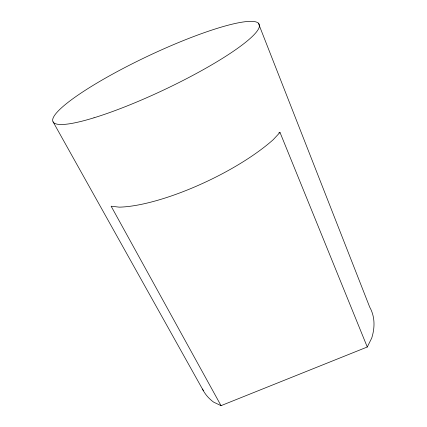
<?xml version="1.0" encoding="UTF-8"?>
<svg xmlns="http://www.w3.org/2000/svg" width="427" height="427" viewBox="0 0 427 427"><rect width="100%" height="100%" fill="white"/><g stroke="black" fill="none" stroke-linecap="round" stroke-linejoin="round"><path stroke-width="0.64" d="M202.505 389.045A93.123 55.163 -25.3 0 0 213.649 402.138L221.042 405.65L367.273 347.007L371.709 338.099A93.123 55.163 -25.3 0 0 369.718 307.152L258.351 23.127M367.273 347.007L280 132.418L273.189 139.709A107.956 31.096 -25.3 0 1 119.202 207.148L111.137 206.209L221.042 405.65M278.778 132.952L280 132.418M53.097 121.855L203.423 390.796M94.015 117.783A114.025 18.681 -25.3 0 0 258.73 28.454A114.025 18.681 -25.3 0 0 115.493 72.531A114.025 18.681 -25.3 0 0 94.015 117.783"/></g></svg>
